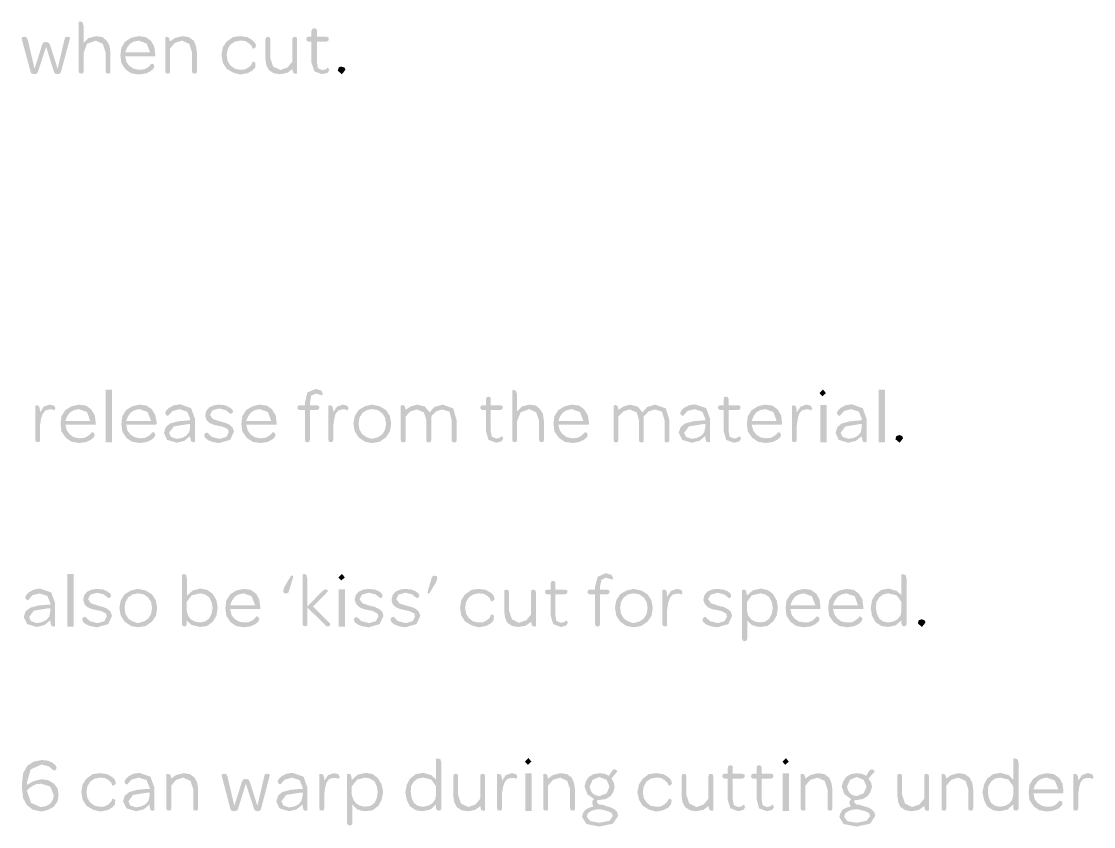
# Model space of a CAD drawing. Header units: millimetres. Extents: x 17 to 627, y 20 to 235.
# Drawn here: x 294.8 to 353.8, y 168.2 to 212.6 of the extents above; entities that cross this region are included whole.
import ezdxf

# ---------------------------------------------------------------- set-up
doc = ezdxf.new("R2010")
doc.units = ezdxf.units.MM
doc.layers.add('H', color=7, linetype='CONTINUOUS', lineweight=5)

msp = doc.modelspace()

# ---------------------------------------------------------------- hatches: boundary and pattern name
at = {"layer": 'H', "linetype": 'CONTINUOUS'}
for points in [[(298.45, 211.667), (298.873, 211.773), (299.226, 211.72), (299.455, 211.526), (299.614, 211.261), (299.667, 210.891), (299.667, 209.832), (299.649, 209.726), (299.544, 209.709), (299.438, 209.726), (299.403, 209.832), (299.403, 210.873), (299.244, 211.349), (298.856, 211.526), (298.379, 211.349), (298.185, 210.838), (298.185, 209.832), (298.168, 209.726), (298.062, 209.709), (297.956, 209.726), (297.921, 209.832), (297.921, 212.566), (298.009, 212.584), (298.133, 212.531), (298.185, 212.319), (298.185, 211.402), (298.45, 211.667), (298.45, 211.667)], [(310.568, 211.473), (310.48, 211.526), (310.462, 211.596), (310.48, 211.702), (310.568, 211.737), (310.744, 211.737), (310.744, 212.072), (310.797, 212.178), (310.885, 212.213), (311.009, 212.178), (311.044, 212.072), (311.044, 211.737), (311.573, 211.737), (311.679, 211.702), (311.697, 211.631), (311.679, 211.526), (311.573, 211.473), (311.044, 211.473), (311.044, 210.326), (311.097, 210.009), (311.326, 209.903), (311.52, 209.938), (311.644, 210.044), (311.732, 209.903), (311.626, 209.744), (311.326, 209.673), (310.903, 209.832), (310.744, 210.308), (310.744, 211.473), (310.568, 211.473)], [(295.451, 209.673), (295.328, 209.709), (295.275, 209.779), (294.763, 211.667), (294.816, 211.72), (294.922, 211.737), (295.028, 211.72), (295.116, 211.561), (295.487, 209.973), (295.91, 211.314), (295.963, 211.42), (296.122, 211.455), (296.245, 211.42), (296.333, 211.314), (296.757, 209.973), (297.127, 211.561), (297.18, 211.72), (297.286, 211.737), (297.392, 211.72), (297.445, 211.667), (296.933, 209.779), (296.88, 209.709), (296.757, 209.673), (296.616, 209.709), (296.563, 209.779), (296.122, 211.19), (295.663, 209.779), (295.61, 209.709), (295.451, 209.673), (295.451, 209.673)], [(300.549, 210.344), (300.708, 210.132), (300.955, 209.973), (301.237, 209.92), (301.502, 209.938), (301.696, 210.026), (301.819, 210.132), (301.925, 210.256), (302.013, 210.238), (302.066, 210.185), (302.084, 210.097), (302.031, 209.973), (301.872, 209.832), (301.607, 209.709), (301.237, 209.656), (300.814, 209.726), (300.496, 209.938), (300.267, 210.291), (300.214, 210.714), (300.267, 211.138), (300.478, 211.473), (300.814, 211.684), (301.219, 211.773), (301.607, 211.72), (301.907, 211.508), (302.084, 211.19), (302.137, 210.767), (302.137, 210.661), (302.031, 210.661), (300.478, 210.661), (300.478, 210.873), (301.854, 210.873), (301.66, 211.367), (301.219, 211.526), (300.955, 211.473), (300.743, 211.349), (300.584, 211.138), (300.478, 210.873), (300.478, 210.661), (300.549, 210.344), (300.549, 210.344)], [(303.213, 211.667), (303.636, 211.773), (303.989, 211.72), (304.253, 211.526), (304.377, 211.243), (304.43, 210.891), (304.43, 209.832), (304.412, 209.726), (304.324, 209.709), (304.2, 209.726), (304.165, 209.832), (304.165, 210.873), (304.006, 211.349), (303.618, 211.526), (303.213, 211.402), (302.948, 211.085), (302.948, 209.832), (302.93, 209.726), (302.842, 209.709), (302.719, 209.726), (302.683, 209.832), (302.683, 211.72), (302.772, 211.737), (302.895, 211.684), (302.948, 211.473), (303.213, 211.667), (303.213, 211.667)], [(306.811, 209.656), (306.423, 209.762), (306.07, 209.973), (305.858, 210.308), (305.788, 210.732), (305.858, 211.155), (306.07, 211.473), (306.423, 211.72), (306.811, 211.773), (307.217, 211.72), (307.481, 211.561), (307.64, 211.402), (307.693, 211.208), (307.605, 211.102), (307.499, 211.085), (307.428, 211.261), (307.269, 211.402), (307.075, 211.508), (306.811, 211.526), (306.529, 211.473), (306.282, 211.314), (306.123, 211.049), (306.07, 210.732), (306.123, 210.397), (306.282, 210.15), (306.529, 209.973), (306.811, 209.92), (307.075, 209.938), (307.269, 210.044), (307.428, 210.185), (307.499, 210.361), (307.605, 210.344), (307.658, 210.291), (307.64, 210.044), (307.481, 209.868), (307.217, 209.726), (306.811, 209.656), (306.811, 209.656)], [(309.404, 209.744), (308.998, 209.673), (308.663, 209.726), (308.398, 209.903), (308.257, 210.167), (308.204, 210.538), (308.204, 211.596), (308.24, 211.702), (308.31, 211.737), (308.451, 211.702), (308.469, 211.596), (308.469, 210.573), (308.628, 210.097), (309.033, 209.903), (309.421, 210.044), (309.686, 210.361), (309.686, 211.596), (309.721, 211.702), (309.792, 211.737), (309.933, 211.702), (309.951, 211.596), (309.951, 209.726), (309.88, 209.691), (309.739, 209.744), (309.686, 209.956), (309.404, 209.744), (309.404, 209.744)], [(312.191, 209.868), (312.244, 210.044), (312.367, 210.097), (312.561, 210.044), (312.614, 209.92), (312.42, 209.673), (312.191, 209.868), (312.191, 209.868)], [(299.403, 189.371), (299.755, 189.371), (299.755, 192.282), (299.403, 192.282), (299.403, 189.371)], [(310.074, 191.153), (309.986, 191.206), (309.968, 191.276), (309.986, 191.382), (310.074, 191.417), (310.392, 191.417), (310.392, 191.594), (310.515, 192.123), (310.974, 192.317), (311.291, 192.229), (311.362, 192.07), (311.344, 191.964), (311.15, 192.017), (310.974, 192.07), (310.727, 191.946), (310.656, 191.576), (310.656, 191.417), (311.044, 191.417), (311.15, 191.382), (311.185, 191.311), (311.15, 191.206), (311.044, 191.153), (310.656, 191.153), (310.656, 189.512), (310.621, 189.406), (310.515, 189.371), (310.409, 189.406), (310.392, 189.512), (310.392, 191.153), (310.074, 191.153)], [(322.333, 191.347), (322.756, 191.453), (323.109, 191.4), (323.338, 191.206), (323.497, 190.941), (323.55, 190.571), (323.55, 189.512), (323.533, 189.406), (323.427, 189.389), (323.321, 189.406), (323.286, 189.512), (323.286, 190.553), (323.127, 191.029), (322.739, 191.206), (322.263, 191.029), (322.068, 190.518), (322.068, 189.512), (322.051, 189.406), (321.945, 189.389), (321.839, 189.406), (321.804, 189.512), (321.804, 192.246), (321.892, 192.264), (322.016, 192.211), (322.068, 191.999), (322.068, 191.082), (322.333, 191.347), (322.333, 191.347)], [(338.896, 191.911), (338.737, 192.088), (338.931, 192.282), (339.09, 192.088), (338.896, 191.911), (338.896, 191.911)], [(342, 189.371), (342.353, 189.371), (342.353, 192.282), (342, 192.282), (342, 189.371)], [(296.316, 191.453), (296.563, 191.4), (296.633, 191.258), (296.58, 191.135), (296.457, 191.188), (296.298, 191.188), (296.086, 191.135), (295.928, 190.941), (295.839, 190.659), (295.787, 190.306), (295.787, 189.512), (295.769, 189.406), (295.681, 189.389), (295.557, 189.406), (295.522, 189.512), (295.522, 191.4), (295.628, 191.417), (295.734, 191.364), (295.787, 191.153), (295.787, 191.029), (295.998, 191.347), (296.316, 191.453), (296.316, 191.453)], [(297.268, 190.024), (297.427, 189.812), (297.656, 189.653), (297.956, 189.6), (298.221, 189.618), (298.397, 189.706), (298.538, 189.812), (298.644, 189.936), (298.715, 189.918), (298.768, 189.865), (298.803, 189.777), (298.75, 189.653), (298.591, 189.512), (298.327, 189.389), (297.956, 189.336), (297.533, 189.406), (297.215, 189.618), (296.968, 189.971), (296.915, 190.394), (296.968, 190.818), (297.18, 191.153), (297.533, 191.364), (297.921, 191.453), (298.327, 191.4), (298.609, 191.188), (298.803, 190.87), (298.856, 190.447), (298.856, 190.341), (298.75, 190.341), (297.18, 190.341), (297.18, 190.553), (298.556, 190.553), (298.379, 191.047), (297.921, 191.206), (297.656, 191.153), (297.445, 191.029), (297.286, 190.818), (297.18, 190.553), (297.18, 190.341), (297.268, 190.024), (297.268, 190.024)], [(300.602, 190.024), (300.761, 189.812), (301.008, 189.653), (301.29, 189.6), (301.554, 189.618), (301.748, 189.706), (301.872, 189.812), (301.978, 189.936), (302.066, 189.918), (302.119, 189.865), (302.137, 189.777), (302.084, 189.653), (301.925, 189.512), (301.66, 189.389), (301.29, 189.336), (300.867, 189.406), (300.549, 189.618), (300.32, 189.971), (300.267, 190.394), (300.32, 190.818), (300.531, 191.153), (300.867, 191.364), (301.272, 191.453), (301.66, 191.4), (301.96, 191.188), (302.137, 190.87), (302.225, 190.447), (302.189, 190.341), (302.084, 190.341), (300.531, 190.341), (300.531, 190.553), (301.907, 190.553), (301.713, 191.047), (301.272, 191.206), (301.008, 191.153), (300.796, 191.029), (300.637, 190.818), (300.531, 190.553), (300.531, 190.341), (300.602, 190.024), (300.602, 190.024)], [(304.059, 190.676), (303.9, 191.064), (303.477, 191.206), (303.089, 191.1), (302.842, 190.835), (302.772, 190.853), (302.719, 190.906), (302.683, 190.994), (302.736, 191.117), (302.895, 191.276), (303.16, 191.417), (303.512, 191.47), (304.112, 191.258), (304.324, 190.676), (304.324, 189.406), (304.253, 189.371), (304.112, 189.424), (304.059, 189.636), (304.059, 189.724), (303.742, 189.459), (303.618, 189.618), (303.848, 189.742), (304.006, 189.936), (304.059, 190.2), (304.059, 190.377), (303.936, 190.377), (303.16, 190.253), (302.895, 189.9), (303.001, 189.671), (303.318, 189.565), (303.618, 189.618), (303.742, 189.459), (303.318, 189.353), (302.789, 189.512), (302.613, 189.9), (302.719, 190.218), (302.948, 190.412), (303.407, 190.535), (304.006, 190.588), (304.059, 190.588), (304.059, 190.676)], [(305.647, 189.336), (305.312, 189.389), (305.047, 189.495), (304.888, 189.618), (304.835, 189.759), (304.853, 189.83), (304.906, 189.883), (304.994, 189.918), (305.259, 189.671), (305.682, 189.565), (306.052, 189.671), (306.176, 189.918), (306.158, 190.077), (306.052, 190.147), (305.858, 190.235), (305.594, 190.288), (305.364, 190.341), (305.118, 190.447), (304.959, 190.606), (304.888, 190.835), (304.941, 191.1), (305.1, 191.294), (305.364, 191.417), (305.647, 191.453), (305.999, 191.417), (306.211, 191.311), (306.37, 191.206), (306.423, 191.082), (306.388, 190.994), (306.282, 190.941), (306.017, 191.153), (305.647, 191.241), (305.276, 191.135), (305.153, 190.888), (305.312, 190.659), (305.735, 190.518), (305.964, 190.465), (306.211, 190.359), (306.388, 190.2), (306.476, 189.971), (306.264, 189.512), (305.647, 189.336), (305.647, 189.336)], [(307.234, 190.024), (307.393, 189.812), (307.622, 189.653), (307.922, 189.6), (308.187, 189.618), (308.363, 189.706), (308.504, 189.812), (308.61, 189.936), (308.681, 189.918), (308.733, 189.865), (308.769, 189.777), (308.716, 189.653), (308.557, 189.512), (308.293, 189.389), (307.922, 189.336), (307.499, 189.406), (307.181, 189.618), (306.934, 189.971), (306.881, 190.394), (306.934, 190.818), (307.146, 191.153), (307.499, 191.364), (307.887, 191.453), (308.293, 191.4), (308.575, 191.188), (308.769, 190.87), (308.822, 190.447), (308.822, 190.341), (308.716, 190.341), (307.146, 190.341), (307.146, 190.553), (308.522, 190.553), (308.345, 191.047), (307.887, 191.206), (307.622, 191.153), (307.411, 191.029), (307.252, 190.818), (307.146, 190.553), (307.146, 190.341), (307.234, 190.024), (307.234, 190.024)], [(312.473, 191.453), (312.702, 191.4), (312.79, 191.258), (312.738, 191.135), (312.596, 191.188), (312.438, 191.188), (312.226, 191.135), (312.067, 190.941), (311.997, 190.659), (311.944, 190.306), (311.944, 189.512), (311.908, 189.406), (311.838, 189.389), (311.697, 189.406), (311.679, 189.512), (311.679, 191.4), (311.785, 191.417), (311.891, 191.364), (311.944, 191.153), (311.944, 191.029), (312.155, 191.347), (312.473, 191.453), (312.473, 191.453)], [(314.078, 189.336), (313.69, 189.406), (313.337, 189.653), (313.126, 189.988), (313.055, 190.412), (313.126, 190.818), (313.337, 191.153), (313.69, 191.364), (313.796, 191.153), (313.549, 190.994), (313.39, 190.729), (313.337, 190.412), (313.39, 190.077), (313.549, 189.812), (313.796, 189.653), (314.078, 189.565), (314.396, 189.653), (314.643, 189.812), (314.801, 190.077), (314.854, 190.394), (314.801, 190.729), (314.643, 190.976), (314.396, 191.153), (314.078, 191.206), (313.796, 191.153), (313.69, 191.364), (314.078, 191.453), (314.501, 191.364), (314.854, 191.153), (315.066, 190.818), (315.136, 190.394), (315.066, 189.971), (314.854, 189.653), (314.501, 189.406), (314.078, 189.336), (314.078, 189.336)], [(316.195, 191.347), (316.565, 191.453), (316.988, 191.347), (317.253, 191.029), (317.518, 191.329), (317.976, 191.453), (318.558, 191.241), (318.735, 190.606), (318.735, 189.495), (318.717, 189.389), (318.611, 189.371), (318.505, 189.389), (318.47, 189.495), (318.47, 190.588), (318.347, 191.064), (317.941, 191.188), (317.606, 191.082), (317.341, 190.8), (317.341, 189.495), (317.306, 189.389), (317.235, 189.371), (317.094, 189.389), (317.077, 189.495), (317.077, 190.588), (316.936, 191.029), (316.548, 191.188), (316.195, 191.082), (315.93, 190.8), (315.93, 189.495), (315.913, 189.389), (315.824, 189.371), (315.701, 189.389), (315.666, 189.495), (315.666, 191.4), (315.771, 191.435), (315.877, 191.382), (315.93, 191.17), (316.195, 191.347), (316.195, 191.347)], [(320.146, 191.153), (320.075, 191.206), (320.04, 191.276), (320.075, 191.382), (320.146, 191.417), (320.358, 191.417), (320.358, 191.752), (320.393, 191.858), (320.463, 191.893), (320.604, 191.858), (320.622, 191.752), (320.622, 191.417), (321.151, 191.417), (321.257, 191.382), (321.292, 191.311), (321.257, 191.206), (321.151, 191.153), (320.622, 191.153), (320.622, 190.006), (320.675, 189.689), (320.922, 189.583), (321.098, 189.618), (321.239, 189.724), (321.31, 189.583), (321.204, 189.424), (320.922, 189.353), (320.499, 189.512), (320.358, 189.988), (320.358, 191.153), (320.146, 191.153)], [(324.432, 190.024), (324.591, 189.812), (324.82, 189.653), (325.12, 189.6), (325.385, 189.618), (325.561, 189.706), (325.702, 189.812), (325.808, 189.936), (325.878, 189.918), (325.931, 189.865), (325.967, 189.777), (325.914, 189.653), (325.755, 189.512), (325.49, 189.389), (325.12, 189.336), (324.697, 189.406), (324.379, 189.618), (324.132, 189.971), (324.079, 190.394), (324.132, 190.818), (324.344, 191.153), (324.697, 191.364), (325.085, 191.453), (325.49, 191.4), (325.773, 191.188), (325.967, 190.87), (326.037, 190.447), (326.02, 190.341), (325.914, 190.341), (324.344, 190.341), (324.344, 190.553), (325.72, 190.553), (325.543, 191.047), (325.085, 191.206), (324.82, 191.153), (324.608, 191.029), (324.45, 190.818), (324.344, 190.553), (324.344, 190.341), (324.432, 190.024), (324.432, 190.024)], [(327.925, 191.347), (328.295, 191.453), (328.718, 191.347), (328.983, 191.029), (329.248, 191.329), (329.688, 191.453), (330.271, 191.241), (330.465, 190.606), (330.465, 189.495), (330.429, 189.389), (330.323, 189.371), (330.218, 189.389), (330.2, 189.495), (330.2, 190.588), (330.059, 191.064), (329.671, 191.188), (329.318, 191.082), (329.053, 190.8), (329.053, 189.495), (329.036, 189.389), (328.948, 189.371), (328.824, 189.389), (328.789, 189.495), (328.789, 190.588), (328.665, 191.029), (328.26, 191.188), (327.925, 191.082), (327.66, 190.8), (327.66, 189.495), (327.625, 189.389), (327.554, 189.371), (327.413, 189.389), (327.395, 189.495), (327.395, 191.4), (327.501, 191.435), (327.607, 191.382), (327.66, 191.17), (327.925, 191.347), (327.925, 191.347)], [(332.44, 190.676), (332.281, 191.064), (331.858, 191.206), (331.452, 191.1), (331.223, 190.835), (331.135, 190.853), (331.082, 190.906), (331.064, 190.994), (331.117, 191.117), (331.276, 191.276), (331.541, 191.417), (331.876, 191.47), (332.493, 191.258), (332.705, 190.676), (332.705, 189.406), (332.617, 189.371), (332.493, 189.424), (332.44, 189.636), (332.44, 189.724), (332.123, 189.459), (331.982, 189.618), (332.228, 189.742), (332.387, 189.936), (332.44, 190.2), (332.44, 190.377), (332.299, 190.377), (331.541, 190.253), (331.276, 189.9), (331.382, 189.671), (331.699, 189.565), (331.982, 189.618), (332.123, 189.459), (331.699, 189.353), (331.17, 189.512), (330.976, 189.9), (331.082, 190.218), (331.329, 190.412), (331.77, 190.535), (332.387, 190.588), (332.44, 190.588), (332.44, 190.676)], [(333.252, 191.153), (333.163, 191.206), (333.146, 191.276), (333.163, 191.382), (333.252, 191.417), (333.463, 191.417), (333.463, 191.752), (333.481, 191.858), (333.569, 191.893), (333.693, 191.858), (333.728, 191.752), (333.728, 191.417), (334.257, 191.417), (334.363, 191.382), (334.38, 191.311), (334.363, 191.206), (334.257, 191.153), (333.728, 191.153), (333.728, 190.006), (333.781, 189.689), (334.01, 189.583), (334.204, 189.618), (334.328, 189.724), (334.416, 189.583), (334.31, 189.424), (334.01, 189.353), (333.587, 189.512), (333.463, 189.988), (333.463, 191.153), (333.252, 191.153)], [(335.086, 190.024), (335.245, 189.812), (335.474, 189.653), (335.774, 189.6), (336.038, 189.618), (336.215, 189.706), (336.356, 189.812), (336.462, 189.936), (336.532, 189.918), (336.585, 189.865), (336.621, 189.777), (336.568, 189.653), (336.409, 189.512), (336.144, 189.389), (335.774, 189.336), (335.351, 189.406), (335.033, 189.618), (334.786, 189.971), (334.733, 190.394), (334.786, 190.818), (334.998, 191.153), (335.351, 191.364), (335.739, 191.453), (336.144, 191.4), (336.427, 191.188), (336.621, 190.87), (336.673, 190.447), (336.673, 190.341), (336.568, 190.341), (334.998, 190.341), (334.998, 190.553), (336.374, 190.553), (336.197, 191.047), (335.739, 191.206), (335.474, 191.153), (335.262, 191.029), (335.104, 190.818), (334.998, 190.553), (334.998, 190.341), (335.086, 190.024), (335.086, 190.024)], [(338.014, 191.453), (338.243, 191.4), (338.332, 191.258), (338.279, 191.135), (338.138, 191.188), (337.979, 191.188), (337.767, 191.135), (337.608, 190.941), (337.538, 190.659), (337.485, 190.306), (337.485, 189.512), (337.45, 189.406), (337.379, 189.389), (337.238, 189.406), (337.22, 189.512), (337.22, 191.4), (337.326, 191.417), (337.432, 191.364), (337.485, 191.153), (337.485, 191.029), (337.697, 191.347), (338.014, 191.453), (338.014, 191.453)], [(338.773, 189.371), (339.125, 189.371), (339.125, 191.435), (338.773, 191.435), (338.773, 189.371)], [(341.066, 190.676), (340.907, 191.064), (340.483, 191.206), (340.095, 191.1), (339.848, 190.835), (339.778, 190.853), (339.725, 190.906), (339.69, 190.994), (339.743, 191.117), (339.901, 191.276), (340.166, 191.417), (340.519, 191.47), (341.118, 191.258), (341.33, 190.676), (341.33, 189.406), (341.26, 189.371), (341.118, 189.424), (341.066, 189.636), (341.066, 189.724), (340.748, 189.459), (340.625, 189.618), (340.854, 189.742), (341.013, 189.936), (341.066, 190.2), (341.066, 190.377), (340.942, 190.377), (340.166, 190.253), (339.901, 189.9), (340.007, 189.671), (340.325, 189.565), (340.625, 189.618), (340.748, 189.459), (340.325, 189.353), (339.796, 189.512), (339.619, 189.9), (339.725, 190.218), (339.954, 190.412), (340.413, 190.535), (341.013, 190.588), (341.066, 190.588), (341.066, 190.676)], [(342.918, 189.548), (342.971, 189.724), (343.129, 189.777), (343.288, 189.724), (343.341, 189.6), (343.147, 189.353), (342.918, 189.548), (342.918, 189.548)], [(297.286, 179.211), (297.639, 179.211), (297.639, 182.122), (297.286, 182.122), (297.286, 179.211)], [(303.865, 179.352), (303.83, 179.246), (303.759, 179.229), (303.653, 179.246), (303.601, 179.352), (303.601, 182.086), (303.706, 182.104), (303.83, 182.086), (303.883, 181.839), (303.883, 180.922), (304.2, 181.204), (304.624, 181.31), (304.994, 181.24), (305.294, 181.028), (305.506, 180.675), (305.576, 180.252), (305.506, 179.811), (305.312, 179.493), (304.994, 179.246), (304.606, 179.193), (304.606, 179.44), (304.888, 179.493), (305.1, 179.652), (305.241, 179.917), (305.294, 180.252), (305.241, 180.569), (305.1, 180.834), (304.871, 180.993), (304.606, 181.046), (304.147, 180.94), (303.865, 180.569), (303.865, 180.093), (303.936, 179.828), (304.094, 179.617), (304.306, 179.493), (304.606, 179.44), (304.606, 179.193), (304.147, 179.299), (303.865, 179.546), (303.865, 179.352)], [(309.21, 181.063), (309.192, 181.204), (309.21, 181.275), (309.263, 181.416), (309.615, 182.016), (309.721, 182.016), (309.739, 181.945), (309.51, 181.204), (309.457, 181.063), (309.351, 181.046), (309.21, 181.063), (309.21, 181.063)], [(310.515, 179.335), (310.497, 179.264), (310.409, 179.229), (310.286, 179.264), (310.25, 179.335), (310.25, 182.086), (310.356, 182.122), (310.462, 182.069), (310.515, 181.857), (310.515, 180.322), (311.344, 181.169), (311.45, 181.24), (311.52, 181.275), (311.609, 181.24), (311.662, 181.169), (310.833, 180.322), (311.785, 179.37), (311.767, 179.282), (311.714, 179.229), (311.573, 179.229), (311.468, 179.335), (310.515, 180.269), (310.515, 179.335)], [(312.385, 181.751), (312.226, 181.928), (312.42, 182.122), (312.579, 181.928), (312.385, 181.751), (312.385, 181.751)], [(317.2, 181.028), (317.13, 181.081), (317.359, 181.875), (317.412, 181.98), (317.518, 182.033), (317.659, 181.98), (317.676, 181.875), (317.606, 181.663), (317.253, 181.063), (317.2, 181.028), (317.2, 181.028)], [(326.055, 180.993), (325.984, 181.046), (325.949, 181.116), (325.984, 181.222), (326.055, 181.257), (326.372, 181.257), (326.372, 181.434), (326.513, 181.963), (326.954, 182.157), (327.272, 182.069), (327.36, 181.91), (327.325, 181.804), (327.148, 181.857), (326.954, 181.91), (326.725, 181.786), (326.637, 181.416), (326.637, 181.257), (327.043, 181.257), (327.148, 181.222), (327.166, 181.151), (327.148, 181.046), (327.043, 180.993), (326.637, 180.993), (326.637, 179.352), (326.619, 179.246), (326.513, 179.211), (326.408, 179.246), (326.372, 179.352), (326.372, 180.993), (326.055, 180.993)], [(343.253, 182.086), (343.359, 182.104), (343.482, 182.051), (343.535, 181.839), (343.535, 179.352), (343.482, 179.246), (343.412, 179.229), (343.306, 179.246), (343.253, 179.352), (343.253, 179.564), (343.041, 179.617), (343.2, 179.828), (343.253, 180.093), (343.253, 180.569), (342.988, 180.94), (342.53, 181.046), (342.247, 180.993), (342.036, 180.834), (341.877, 180.569), (341.842, 180.252), (341.895, 179.917), (342.036, 179.652), (342.247, 179.493), (342.53, 179.44), (342.794, 179.493), (343.041, 179.617), (343.253, 179.564), (342.935, 179.282), (342.512, 179.193), (342.142, 179.246), (341.824, 179.458), (341.63, 179.811), (341.559, 180.234), (341.63, 180.675), (341.824, 180.993), (342.142, 181.24), (342.53, 181.31), (342.988, 181.187), (343.253, 180.94), (343.253, 182.086)], [(323.709, 180.993), (323.638, 181.046), (323.603, 181.116), (323.638, 181.222), (323.709, 181.257), (323.921, 181.257), (323.921, 181.592), (323.956, 181.698), (324.026, 181.733), (324.168, 181.698), (324.185, 181.592), (324.185, 181.257), (324.714, 181.257), (324.82, 181.222), (324.855, 181.151), (324.82, 181.046), (324.714, 180.993), (324.185, 180.993), (324.185, 179.846), (324.238, 179.529), (324.485, 179.423), (324.661, 179.458), (324.803, 179.564), (324.873, 179.423), (324.767, 179.264), (324.485, 179.193), (324.062, 179.352), (323.921, 179.828), (323.921, 180.993), (323.709, 180.993)], [(296.351, 180.516), (296.192, 180.904), (295.769, 181.046), (295.363, 180.94), (295.134, 180.675), (295.046, 180.693), (294.993, 180.746), (294.975, 180.834), (295.028, 180.957), (295.187, 181.116), (295.451, 181.257), (295.787, 181.31), (296.404, 181.098), (296.616, 180.516), (296.616, 179.246), (296.527, 179.211), (296.404, 179.264), (296.351, 179.476), (296.351, 179.564), (296.033, 179.299), (295.892, 179.458), (296.139, 179.582), (296.298, 179.776), (296.351, 180.04), (296.351, 180.217), (296.21, 180.217), (295.451, 180.093), (295.187, 179.74), (295.293, 179.511), (295.61, 179.405), (295.892, 179.458), (296.033, 179.299), (295.61, 179.193), (295.081, 179.352), (294.887, 179.74), (294.993, 180.058), (295.24, 180.252), (295.681, 180.375), (296.298, 180.428), (296.351, 180.428), (296.351, 180.516)], [(298.926, 179.176), (298.591, 179.229), (298.327, 179.335), (298.168, 179.458), (298.115, 179.599), (298.133, 179.67), (298.185, 179.723), (298.274, 179.758), (298.538, 179.511), (298.962, 179.405), (299.332, 179.511), (299.455, 179.758), (299.438, 179.917), (299.332, 179.987), (299.138, 180.075), (298.873, 180.128), (298.644, 180.181), (298.397, 180.287), (298.238, 180.446), (298.168, 180.675), (298.221, 180.94), (298.379, 181.134), (298.644, 181.257), (298.926, 181.293), (299.279, 181.257), (299.491, 181.151), (299.649, 181.046), (299.702, 180.922), (299.667, 180.834), (299.561, 180.781), (299.297, 180.993), (298.926, 181.081), (298.556, 180.975), (298.432, 180.728), (298.591, 180.499), (299.014, 180.358), (299.244, 180.305), (299.491, 180.199), (299.667, 180.04), (299.755, 179.811), (299.544, 179.352), (298.926, 179.176), (298.926, 179.176)], [(301.184, 179.176), (300.796, 179.246), (300.443, 179.493), (300.232, 179.828), (300.161, 180.252), (300.232, 180.658), (300.443, 180.993), (300.796, 181.204), (300.902, 180.993), (300.655, 180.834), (300.496, 180.569), (300.443, 180.252), (300.496, 179.917), (300.655, 179.652), (300.902, 179.493), (301.184, 179.405), (301.502, 179.493), (301.748, 179.652), (301.907, 179.917), (301.96, 180.234), (301.907, 180.569), (301.748, 180.816), (301.502, 180.993), (301.184, 181.046), (300.902, 180.993), (300.796, 181.204), (301.184, 181.293), (301.607, 181.204), (301.96, 180.993), (302.172, 180.658), (302.242, 180.234), (302.172, 179.811), (301.96, 179.493), (301.607, 179.246), (301.184, 179.176), (301.184, 179.176)], [(306.335, 179.864), (306.493, 179.652), (306.74, 179.493), (307.023, 179.44), (307.287, 179.458), (307.481, 179.546), (307.605, 179.652), (307.71, 179.776), (307.799, 179.758), (307.852, 179.705), (307.869, 179.617), (307.816, 179.493), (307.658, 179.352), (307.393, 179.229), (307.023, 179.176), (306.599, 179.246), (306.282, 179.458), (306.052, 179.811), (305.999, 180.234), (306.052, 180.658), (306.264, 180.993), (306.599, 181.204), (307.005, 181.293), (307.393, 181.24), (307.693, 181.028), (307.869, 180.71), (307.922, 180.287), (307.922, 180.181), (307.816, 180.181), (306.264, 180.181), (306.264, 180.393), (307.64, 180.393), (307.446, 180.887), (307.005, 181.046), (306.74, 180.993), (306.529, 180.869), (306.37, 180.658), (306.264, 180.393), (306.264, 180.181), (306.335, 179.864), (306.335, 179.864)], [(312.244, 179.211), (312.596, 179.211), (312.596, 181.275), (312.244, 181.275), (312.244, 179.211)], [(313.902, 179.176), (313.549, 179.229), (313.284, 179.335), (313.126, 179.458), (313.073, 179.599), (313.108, 179.67), (313.161, 179.723), (313.231, 179.758), (313.496, 179.511), (313.919, 179.405), (314.29, 179.511), (314.431, 179.758), (314.396, 179.917), (314.29, 179.987), (314.113, 180.075), (313.849, 180.128), (313.602, 180.181), (313.373, 180.287), (313.214, 180.446), (313.126, 180.675), (313.178, 180.94), (313.337, 181.134), (313.602, 181.257), (313.902, 181.293), (314.237, 181.257), (314.484, 181.151), (314.607, 181.046), (314.66, 180.922), (314.643, 180.834), (314.537, 180.781), (314.272, 180.993), (313.902, 181.081), (313.531, 180.975), (313.39, 180.728), (313.549, 180.499), (313.972, 180.358), (314.219, 180.305), (314.448, 180.199), (314.643, 180.04), (314.713, 179.811), (314.501, 179.352), (313.902, 179.176), (313.902, 179.176)], [(315.913, 179.176), (315.577, 179.229), (315.313, 179.335), (315.154, 179.458), (315.101, 179.599), (315.119, 179.67), (315.172, 179.723), (315.26, 179.758), (315.524, 179.511), (315.948, 179.405), (316.318, 179.511), (316.442, 179.758), (316.424, 179.917), (316.318, 179.987), (316.124, 180.075), (315.86, 180.128), (315.63, 180.181), (315.383, 180.287), (315.225, 180.446), (315.154, 180.675), (315.207, 180.94), (315.366, 181.134), (315.63, 181.257), (315.913, 181.293), (316.265, 181.257), (316.495, 181.151), (316.636, 181.046), (316.689, 180.922), (316.653, 180.834), (316.548, 180.781), (316.283, 180.993), (315.913, 181.081), (315.542, 180.975), (315.419, 180.728), (315.577, 180.499), (316.001, 180.358), (316.23, 180.305), (316.477, 180.199), (316.653, 180.04), (316.742, 179.811), (316.53, 179.352), (315.913, 179.176), (315.913, 179.176)], [(319.952, 179.176), (319.564, 179.282), (319.211, 179.493), (318.999, 179.828), (318.929, 180.252), (318.999, 180.675), (319.211, 180.993), (319.564, 181.24), (319.952, 181.293), (320.358, 181.24), (320.622, 181.081), (320.781, 180.922), (320.834, 180.728), (320.746, 180.622), (320.64, 180.605), (320.569, 180.781), (320.41, 180.922), (320.216, 181.028), (319.952, 181.046), (319.67, 180.993), (319.423, 180.834), (319.264, 180.569), (319.211, 180.252), (319.264, 179.917), (319.423, 179.67), (319.67, 179.493), (319.952, 179.44), (320.216, 179.458), (320.41, 179.564), (320.569, 179.705), (320.64, 179.881), (320.746, 179.864), (320.798, 179.811), (320.781, 179.564), (320.622, 179.388), (320.358, 179.246), (319.952, 179.176), (319.952, 179.176)], [(322.545, 179.264), (322.157, 179.193), (321.804, 179.246), (321.539, 179.423), (321.416, 179.687), (321.363, 180.058), (321.363, 181.116), (321.381, 181.222), (321.469, 181.257), (321.592, 181.222), (321.628, 181.116), (321.628, 180.093), (321.786, 179.617), (322.174, 179.423), (322.58, 179.564), (322.845, 179.881), (322.845, 181.116), (322.862, 181.222), (322.95, 181.257), (323.074, 181.222), (323.109, 181.116), (323.109, 179.246), (323.021, 179.211), (322.898, 179.264), (322.845, 179.476), (322.545, 179.264), (322.545, 179.264)], [(328.489, 179.176), (328.101, 179.246), (327.748, 179.493), (327.537, 179.828), (327.466, 180.252), (327.537, 180.658), (327.748, 180.993), (328.101, 181.204), (328.207, 180.993), (327.96, 180.834), (327.801, 180.569), (327.748, 180.252), (327.801, 179.917), (327.96, 179.652), (328.207, 179.493), (328.489, 179.405), (328.807, 179.493), (329.053, 179.652), (329.212, 179.917), (329.265, 180.234), (329.212, 180.569), (329.053, 180.816), (328.807, 180.993), (328.489, 181.046), (328.207, 180.993), (328.101, 181.204), (328.489, 181.293), (328.912, 181.204), (329.265, 180.993), (329.477, 180.658), (329.547, 180.234), (329.477, 179.811), (329.265, 179.493), (328.912, 179.246), (328.489, 179.176), (328.489, 179.176)], [(330.87, 181.293), (331.117, 181.24), (331.188, 181.098), (331.135, 180.975), (331.011, 181.028), (330.853, 181.028), (330.641, 180.975), (330.482, 180.781), (330.394, 180.499), (330.341, 180.146), (330.341, 179.352), (330.323, 179.246), (330.235, 179.229), (330.112, 179.246), (330.077, 179.352), (330.077, 181.24), (330.182, 181.257), (330.288, 181.204), (330.341, 180.993), (330.341, 180.869), (330.553, 181.187), (330.87, 181.293), (330.87, 181.293)], [(333.11, 179.176), (332.758, 179.229), (332.493, 179.335), (332.334, 179.458), (332.281, 179.599), (332.317, 179.67), (332.37, 179.723), (332.44, 179.758), (332.705, 179.511), (333.128, 179.405), (333.498, 179.511), (333.64, 179.758), (333.604, 179.917), (333.498, 179.987), (333.322, 180.075), (333.058, 180.128), (332.811, 180.181), (332.581, 180.287), (332.423, 180.446), (332.334, 180.675), (332.387, 180.94), (332.546, 181.134), (332.811, 181.257), (333.11, 181.293), (333.446, 181.257), (333.693, 181.151), (333.816, 181.046), (333.869, 180.922), (333.851, 180.834), (333.745, 180.781), (333.481, 180.993), (333.11, 181.081), (332.74, 180.975), (332.599, 180.728), (332.758, 180.499), (333.181, 180.358), (333.428, 180.305), (333.657, 180.199), (333.851, 180.04), (333.922, 179.811), (333.71, 179.352), (333.11, 179.176), (333.11, 179.176)], [(334.751, 178.541), (334.698, 178.435), (334.627, 178.4), (334.522, 178.435), (334.469, 178.541), (334.469, 181.24), (334.574, 181.257), (334.68, 181.204), (334.733, 180.993), (334.733, 180.922), (335.051, 181.204), (335.492, 181.31), (335.862, 181.24), (336.162, 181.028), (336.374, 180.675), (336.444, 180.252), (336.374, 179.811), (336.18, 179.493), (335.862, 179.246), (335.474, 179.193), (335.227, 179.229), (335.015, 179.299), (334.857, 179.44), (334.963, 179.617), (335.174, 179.493), (335.474, 179.44), (335.756, 179.493), (335.968, 179.652), (336.109, 179.917), (336.162, 180.252), (336.109, 180.569), (335.968, 180.834), (335.739, 180.993), (335.474, 181.046), (335.015, 180.94), (334.733, 180.569), (334.733, 180.093), (334.804, 179.828), (334.963, 179.617), (334.857, 179.44), (334.751, 179.564), (334.751, 178.541)], [(337.203, 179.864), (337.361, 179.652), (337.608, 179.493), (337.891, 179.44), (338.155, 179.458), (338.349, 179.546), (338.473, 179.652), (338.578, 179.776), (338.667, 179.758), (338.72, 179.705), (338.737, 179.617), (338.684, 179.493), (338.526, 179.352), (338.261, 179.229), (337.891, 179.176), (337.467, 179.246), (337.15, 179.458), (336.92, 179.811), (336.868, 180.234), (336.92, 180.658), (337.132, 180.993), (337.467, 181.204), (337.873, 181.293), (338.261, 181.24), (338.561, 181.028), (338.737, 180.71), (338.79, 180.287), (338.79, 180.181), (338.684, 180.181), (337.132, 180.181), (337.132, 180.393), (338.508, 180.393), (338.314, 180.887), (337.873, 181.046), (337.608, 180.993), (337.397, 180.869), (337.238, 180.658), (337.132, 180.393), (337.132, 180.181), (337.203, 179.864), (337.203, 179.864)], [(339.566, 179.864), (339.725, 179.652), (339.954, 179.493), (340.254, 179.44), (340.519, 179.458), (340.695, 179.546), (340.836, 179.652), (340.942, 179.776), (341.013, 179.758), (341.066, 179.705), (341.101, 179.617), (341.048, 179.493), (340.889, 179.352), (340.625, 179.229), (340.254, 179.176), (339.831, 179.246), (339.513, 179.458), (339.266, 179.811), (339.213, 180.234), (339.266, 180.658), (339.478, 180.993), (339.831, 181.204), (340.219, 181.293), (340.625, 181.24), (340.907, 181.028), (341.101, 180.71), (341.154, 180.287), (341.154, 180.181), (341.048, 180.181), (339.478, 180.181), (339.478, 180.393), (340.854, 180.393), (340.678, 180.887), (340.219, 181.046), (339.954, 180.993), (339.743, 180.869), (339.584, 180.658), (339.478, 180.393), (339.478, 180.181), (339.566, 179.864), (339.566, 179.864)], [(344.152, 179.388), (344.205, 179.564), (344.364, 179.617), (344.523, 179.564), (344.576, 179.44), (344.382, 179.193), (344.152, 179.388), (344.152, 179.388)], [(317.606, 171.926), (317.712, 171.944), (317.853, 171.891), (317.906, 171.679), (317.906, 169.192), (317.853, 169.086), (317.765, 169.069), (317.659, 169.086), (317.606, 169.192), (317.606, 169.404), (317.394, 169.457), (317.553, 169.668), (317.606, 169.933), (317.606, 170.409), (317.341, 170.78), (316.9, 170.886), (316.6, 170.833), (316.389, 170.674), (316.23, 170.409), (316.212, 170.092), (316.265, 169.757), (316.389, 169.492), (316.6, 169.333), (316.9, 169.28), (317.165, 169.333), (317.394, 169.457), (317.606, 169.404), (317.288, 169.122), (316.865, 169.033), (316.495, 169.086), (316.177, 169.298), (316.001, 169.651), (315.913, 170.074), (316.001, 170.515), (316.177, 170.833), (316.495, 171.08), (316.9, 171.15), (317.341, 171.027), (317.606, 170.78), (317.606, 171.926)], [(322.668, 171.591), (322.509, 171.768), (322.703, 171.962), (322.862, 171.768), (322.668, 171.591), (322.668, 171.591)], [(336.85, 171.591), (336.691, 171.768), (336.885, 171.962), (337.044, 171.768), (336.85, 171.591), (336.85, 171.591)], [(349.409, 171.926), (349.515, 171.944), (349.656, 171.891), (349.709, 171.679), (349.709, 169.192), (349.656, 169.086), (349.568, 169.069), (349.462, 169.086), (349.409, 169.192), (349.409, 169.404), (349.197, 169.457), (349.356, 169.668), (349.409, 169.933), (349.409, 170.409), (349.144, 170.78), (348.703, 170.886), (348.403, 170.833), (348.192, 170.674), (348.033, 170.409), (348.015, 170.092), (348.068, 169.757), (348.192, 169.492), (348.403, 169.333), (348.703, 169.28), (348.968, 169.333), (349.197, 169.457), (349.409, 169.404), (349.091, 169.122), (348.668, 169.033), (348.298, 169.086), (347.98, 169.298), (347.804, 169.651), (347.715, 170.074), (347.804, 170.515), (347.98, 170.833), (348.298, 171.08), (348.703, 171.15), (349.144, 171.027), (349.409, 170.78), (349.409, 171.926)], [(295.434, 170.692), (295.875, 170.797), (296.245, 170.744), (296.563, 170.55), (296.757, 170.286), (296.81, 169.951), (296.757, 169.58), (296.545, 169.28), (296.228, 169.104), (295.857, 169.016), (295.381, 169.122), (295.063, 169.369), (294.852, 169.757), (294.799, 170.268), (294.799, 170.586), (294.852, 171.115), (295.081, 171.538), (295.434, 171.768), (295.875, 171.856), (296.228, 171.82), (296.492, 171.697), (296.651, 171.556), (296.704, 171.432), (296.668, 171.344), (296.616, 171.291), (296.545, 171.274), (296.28, 171.503), (295.875, 171.609), (295.275, 171.344), (295.063, 170.603), (295.063, 170.48), (295.222, 170.321), (295.063, 170.162), (295.293, 169.492), (295.822, 169.263), (296.122, 169.316), (296.333, 169.439), (296.492, 169.651), (296.545, 169.915), (296.351, 170.392), (295.857, 170.55), (295.61, 170.533), (295.398, 170.445), (295.222, 170.321), (295.063, 170.48), (295.434, 170.692), (295.434, 170.692)], [(327.272, 171.203), (327.343, 171.309), (327.448, 171.344), (327.537, 171.309), (327.607, 171.238), (327.272, 170.833), (327.395, 170.621), (327.448, 170.392), (327.378, 170.092), (327.219, 169.863), (326.954, 169.704), (326.602, 169.651), (326.496, 169.651), (326.478, 169.563), (326.496, 169.492), (326.602, 169.404), (326.796, 169.386), (327.025, 169.298), (327.237, 169.245), (327.431, 169.139), (327.589, 168.981), (327.642, 168.769), (327.343, 168.346), (326.602, 168.187), (325.896, 168.328), (325.649, 168.716), (325.702, 168.928), (325.843, 169.122), (326.055, 169.228), (326.284, 169.298), (326.372, 169.122), (326.125, 169.033), (325.967, 168.91), (325.914, 168.716), (326.108, 168.487), (326.602, 168.398), (327.166, 168.504), (327.343, 168.769), (327.29, 168.928), (327.131, 169.016), (326.902, 169.086), (326.655, 169.139), (326.372, 169.122), (326.284, 169.298), (326.231, 169.386), (326.214, 169.51), (326.231, 169.616), (326.319, 169.704), (325.949, 169.968), (325.79, 170.392), (325.861, 170.674), (326.02, 170.921), (326.284, 171.08), (326.602, 171.133), (326.602, 170.921), (326.231, 170.762), (326.073, 170.392), (326.125, 170.18), (326.231, 170.021), (326.39, 169.915), (326.602, 169.863), (327.007, 170.021), (327.166, 170.392), (327.007, 170.762), (326.602, 170.921), (326.602, 171.133), (326.902, 171.097), (327.131, 170.991), (327.272, 171.203)], [(333.481, 170.833), (333.41, 170.886), (333.375, 170.956), (333.41, 171.062), (333.481, 171.097), (333.675, 171.097), (333.675, 171.432), (333.728, 171.538), (333.798, 171.573), (333.939, 171.538), (333.957, 171.432), (333.957, 171.097), (334.486, 171.097), (334.592, 171.062), (334.627, 170.991), (334.592, 170.886), (334.486, 170.833), (333.957, 170.833), (333.957, 169.686), (334.01, 169.369), (334.257, 169.263), (334.433, 169.298), (334.574, 169.404), (334.645, 169.263), (334.539, 169.104), (334.257, 169.033), (333.834, 169.192), (333.675, 169.668), (333.675, 170.833), (333.481, 170.833)], [(335.068, 170.833), (334.98, 170.886), (334.963, 170.956), (334.98, 171.062), (335.068, 171.097), (335.28, 171.097), (335.28, 171.432), (335.298, 171.538), (335.386, 171.573), (335.509, 171.538), (335.545, 171.432), (335.545, 171.097), (336.074, 171.097), (336.18, 171.062), (336.197, 170.991), (336.18, 170.886), (336.074, 170.833), (335.545, 170.833), (335.545, 169.686), (335.598, 169.369), (335.827, 169.263), (336.021, 169.298), (336.144, 169.404), (336.233, 169.263), (336.127, 169.104), (335.827, 169.033), (335.403, 169.192), (335.28, 169.668), (335.28, 170.833), (335.068, 170.833)], [(341.436, 171.203), (341.524, 171.309), (341.63, 171.344), (341.701, 171.309), (341.789, 171.238), (341.436, 170.833), (341.577, 170.621), (341.63, 170.392), (341.542, 170.092), (341.383, 169.863), (341.118, 169.704), (340.783, 169.651), (340.678, 169.651), (340.642, 169.563), (340.678, 169.492), (340.783, 169.404), (340.96, 169.386), (341.207, 169.298), (341.418, 169.245), (341.595, 169.139), (341.753, 168.981), (341.806, 168.769), (341.524, 168.346), (340.783, 168.187), (340.06, 168.328), (339.831, 168.716), (339.884, 168.928), (340.007, 169.122), (340.219, 169.228), (340.466, 169.298), (340.536, 169.122), (340.307, 169.033), (340.148, 168.91), (340.095, 168.716), (340.272, 168.487), (340.783, 168.398), (341.33, 168.504), (341.524, 168.769), (341.471, 168.928), (341.313, 169.016), (341.066, 169.086), (340.836, 169.139), (340.536, 169.122), (340.466, 169.298), (340.413, 169.386), (340.378, 169.51), (340.413, 169.616), (340.483, 169.704), (340.113, 169.968), (339.954, 170.392), (340.043, 170.674), (340.201, 170.921), (340.466, 171.08), (340.783, 171.133), (340.783, 170.921), (340.413, 170.762), (340.254, 170.392), (340.307, 170.18), (340.413, 170.021), (340.572, 169.915), (340.783, 169.863), (341.171, 170.021), (341.33, 170.392), (341.171, 170.762), (340.783, 170.921), (340.783, 171.133), (341.066, 171.097), (341.313, 170.991), (341.436, 171.203)], [(299.085, 169.016), (298.697, 169.122), (298.344, 169.333), (298.133, 169.668), (298.062, 170.092), (298.133, 170.515), (298.344, 170.833), (298.697, 171.08), (299.085, 171.133), (299.491, 171.08), (299.755, 170.921), (299.914, 170.762), (299.967, 170.568), (299.879, 170.462), (299.773, 170.445), (299.702, 170.621), (299.544, 170.762), (299.35, 170.868), (299.085, 170.886), (298.803, 170.833), (298.556, 170.674), (298.397, 170.409), (298.344, 170.092), (298.397, 169.757), (298.556, 169.51), (298.803, 169.333), (299.085, 169.28), (299.35, 169.298), (299.544, 169.404), (299.702, 169.545), (299.773, 169.721), (299.879, 169.704), (299.932, 169.651), (299.914, 169.404), (299.755, 169.228), (299.491, 169.086), (299.085, 169.016), (299.085, 169.016)], [(301.819, 170.356), (301.66, 170.744), (301.237, 170.886), (300.831, 170.78), (300.602, 170.515), (300.514, 170.533), (300.461, 170.586), (300.443, 170.674), (300.496, 170.797), (300.655, 170.956), (300.919, 171.097), (301.255, 171.15), (301.872, 170.938), (302.084, 170.356), (302.084, 169.086), (301.995, 169.051), (301.872, 169.104), (301.819, 169.316), (301.819, 169.404), (301.502, 169.139), (301.36, 169.298), (301.607, 169.422), (301.766, 169.616), (301.819, 169.88), (301.819, 170.057), (301.678, 170.057), (300.919, 169.933), (300.655, 169.58), (300.761, 169.351), (301.078, 169.245), (301.36, 169.298), (301.502, 169.139), (301.078, 169.033), (300.549, 169.192), (300.355, 169.58), (300.461, 169.898), (300.708, 170.092), (301.149, 170.215), (301.766, 170.268), (301.819, 170.268), (301.819, 170.356)], [(303.283, 171.027), (303.706, 171.133), (304.042, 171.08), (304.306, 170.886), (304.447, 170.603), (304.5, 170.251), (304.5, 169.192), (304.465, 169.086), (304.394, 169.069), (304.253, 169.086), (304.236, 169.192), (304.236, 170.233), (304.077, 170.709), (303.671, 170.886), (303.283, 170.762), (303.018, 170.445), (303.018, 169.192), (302.983, 169.086), (302.913, 169.069), (302.772, 169.086), (302.754, 169.192), (302.754, 171.08), (302.824, 171.097), (302.966, 171.044), (303.018, 170.833), (303.283, 171.027), (303.283, 171.027)], [(306.476, 169.033), (306.335, 169.069), (306.282, 169.139), (305.788, 171.027), (305.841, 171.08), (305.947, 171.097), (306.052, 171.08), (306.123, 170.921), (306.493, 169.333), (306.917, 170.674), (306.97, 170.78), (307.128, 170.815), (307.269, 170.78), (307.34, 170.674), (307.763, 169.333), (308.134, 170.921), (308.187, 171.08), (308.293, 171.097), (308.398, 171.08), (308.451, 171.027), (307.957, 169.139), (307.904, 169.069), (307.763, 169.033), (307.64, 169.069), (307.587, 169.139), (307.128, 170.55), (306.687, 169.139), (306.634, 169.069), (306.476, 169.033), (306.476, 169.033)], [(310.25, 170.356), (310.092, 170.744), (309.668, 170.886), (309.28, 170.78), (309.033, 170.515), (308.963, 170.533), (308.91, 170.586), (308.875, 170.674), (308.928, 170.797), (309.086, 170.956), (309.351, 171.097), (309.704, 171.15), (310.303, 170.938), (310.515, 170.356), (310.515, 169.086), (310.444, 169.051), (310.303, 169.104), (310.25, 169.316), (310.25, 169.404), (309.933, 169.139), (309.809, 169.298), (310.039, 169.422), (310.198, 169.616), (310.25, 169.88), (310.25, 170.057), (310.127, 170.057), (309.351, 169.933), (309.086, 169.58), (309.192, 169.351), (309.51, 169.245), (309.809, 169.298), (309.933, 169.139), (309.51, 169.033), (308.98, 169.192), (308.804, 169.58), (308.91, 169.898), (309.139, 170.092), (309.598, 170.215), (310.198, 170.268), (310.25, 170.268), (310.25, 170.356)], [(311.979, 171.133), (312.208, 171.08), (312.297, 170.938), (312.244, 170.815), (312.103, 170.868), (311.944, 170.868), (311.732, 170.815), (311.573, 170.621), (311.503, 170.339), (311.45, 169.986), (311.45, 169.192), (311.415, 169.086), (311.344, 169.069), (311.203, 169.086), (311.185, 169.192), (311.185, 171.08), (311.291, 171.097), (311.397, 171.044), (311.45, 170.833), (311.45, 170.709), (311.662, 171.027), (311.979, 171.133), (311.979, 171.133)], [(313.002, 168.381), (312.949, 168.275), (312.861, 168.24), (312.755, 168.275), (312.702, 168.381), (312.702, 171.08), (312.808, 171.097), (312.914, 171.044), (312.967, 170.833), (312.967, 170.762), (313.284, 171.044), (313.743, 171.15), (314.113, 171.08), (314.396, 170.868), (314.607, 170.515), (314.695, 170.092), (314.607, 169.651), (314.431, 169.333), (314.113, 169.086), (313.708, 169.033), (313.478, 169.069), (313.267, 169.139), (313.108, 169.28), (313.214, 169.457), (313.425, 169.333), (313.708, 169.28), (314.008, 169.333), (314.219, 169.492), (314.343, 169.757), (314.396, 170.092), (314.343, 170.409), (314.219, 170.674), (313.972, 170.833), (313.708, 170.886), (313.267, 170.78), (312.967, 170.409), (312.967, 169.933), (313.055, 169.668), (313.214, 169.457), (313.108, 169.28), (313.002, 169.404), (313.002, 168.381)], [(319.758, 169.104), (319.352, 169.033), (319.017, 169.086), (318.752, 169.263), (318.611, 169.527), (318.558, 169.898), (318.558, 170.956), (318.594, 171.062), (318.664, 171.097), (318.805, 171.062), (318.823, 170.956), (318.823, 169.933), (318.982, 169.457), (319.387, 169.263), (319.775, 169.404), (320.04, 169.721), (320.04, 170.956), (320.075, 171.062), (320.146, 171.097), (320.287, 171.062), (320.305, 170.956), (320.305, 169.086), (320.234, 169.051), (320.093, 169.104), (320.04, 169.316), (319.758, 169.104), (319.758, 169.104)], [(321.769, 171.133), (322.016, 171.08), (322.086, 170.938), (322.033, 170.815), (321.91, 170.868), (321.751, 170.868), (321.539, 170.815), (321.381, 170.621), (321.292, 170.339), (321.239, 169.986), (321.239, 169.192), (321.222, 169.086), (321.134, 169.069), (321.01, 169.086), (320.975, 169.192), (320.975, 171.08), (321.081, 171.097), (321.187, 171.044), (321.239, 170.833), (321.239, 170.709), (321.451, 171.027), (321.769, 171.133), (321.769, 171.133)], [(322.527, 169.051), (322.88, 169.051), (322.88, 171.115), (322.527, 171.115), (322.527, 169.051)], [(324.044, 171.027), (324.467, 171.133), (324.82, 171.08), (325.085, 170.886), (325.208, 170.603), (325.261, 170.251), (325.261, 169.192), (325.243, 169.086), (325.155, 169.069), (325.032, 169.086), (324.997, 169.192), (324.997, 170.233), (324.838, 170.709), (324.45, 170.886), (324.044, 170.762), (323.779, 170.445), (323.779, 169.192), (323.762, 169.086), (323.674, 169.069), (323.55, 169.086), (323.515, 169.192), (323.515, 171.08), (323.603, 171.097), (323.727, 171.044), (323.779, 170.833), (324.044, 171.027), (324.044, 171.027)], [(329.741, 169.016), (329.336, 169.122), (329.001, 169.333), (328.789, 169.668), (328.701, 170.092), (328.789, 170.515), (329.001, 170.833), (329.336, 171.08), (329.741, 171.133), (330.129, 171.08), (330.394, 170.921), (330.553, 170.762), (330.606, 170.568), (330.535, 170.462), (330.429, 170.445), (330.341, 170.621), (330.182, 170.762), (330.006, 170.868), (329.741, 170.886), (329.442, 170.833), (329.212, 170.674), (329.053, 170.409), (329.001, 170.092), (329.053, 169.757), (329.212, 169.51), (329.442, 169.333), (329.741, 169.28), (330.006, 169.298), (330.182, 169.404), (330.341, 169.545), (330.429, 169.721), (330.535, 169.704), (330.588, 169.651), (330.553, 169.404), (330.394, 169.228), (330.129, 169.086), (329.741, 169.016), (329.741, 169.016)], [(332.334, 169.104), (331.929, 169.033), (331.593, 169.086), (331.329, 169.263), (331.188, 169.527), (331.135, 169.898), (331.135, 170.956), (331.17, 171.062), (331.241, 171.097), (331.382, 171.062), (331.399, 170.956), (331.399, 169.933), (331.558, 169.457), (331.964, 169.263), (332.352, 169.404), (332.617, 169.721), (332.617, 170.956), (332.652, 171.062), (332.722, 171.097), (332.863, 171.062), (332.881, 170.956), (332.881, 169.086), (332.811, 169.051), (332.669, 169.104), (332.617, 169.316), (332.334, 169.104), (332.334, 169.104)], [(336.709, 169.051), (337.062, 169.051), (337.062, 171.115), (336.709, 171.115), (336.709, 169.051)], [(338.226, 171.027), (338.649, 171.133), (339.002, 171.08), (339.266, 170.886), (339.39, 170.603), (339.443, 170.251), (339.443, 169.192), (339.425, 169.086), (339.337, 169.069), (339.213, 169.086), (339.178, 169.192), (339.178, 170.233), (339.019, 170.709), (338.631, 170.886), (338.226, 170.762), (337.961, 170.445), (337.961, 169.192), (337.943, 169.086), (337.855, 169.069), (337.732, 169.086), (337.697, 169.192), (337.697, 171.08), (337.785, 171.097), (337.908, 171.044), (337.961, 170.833), (338.226, 171.027), (338.226, 171.027)], [(344.205, 169.104), (343.817, 169.033), (343.464, 169.086), (343.2, 169.263), (343.076, 169.527), (343.023, 169.898), (343.023, 170.956), (343.041, 171.062), (343.129, 171.097), (343.253, 171.062), (343.288, 170.956), (343.288, 169.933), (343.447, 169.457), (343.835, 169.263), (344.241, 169.404), (344.505, 169.721), (344.505, 170.956), (344.523, 171.062), (344.611, 171.097), (344.734, 171.062), (344.77, 170.956), (344.77, 169.086), (344.682, 169.051), (344.558, 169.104), (344.505, 169.316), (344.205, 169.104), (344.205, 169.104)], [(345.987, 171.027), (346.41, 171.133), (346.745, 171.08), (347.01, 170.886), (347.151, 170.603), (347.204, 170.251), (347.204, 169.192), (347.169, 169.086), (347.098, 169.069), (346.957, 169.086), (346.939, 169.192), (346.939, 170.233), (346.781, 170.709), (346.375, 170.886), (345.987, 170.762), (345.722, 170.445), (345.722, 169.192), (345.687, 169.086), (345.616, 169.069), (345.475, 169.086), (345.458, 169.192), (345.458, 171.08), (345.528, 171.097), (345.669, 171.044), (345.722, 170.833), (345.987, 171.027), (345.987, 171.027)], [(350.591, 169.704), (350.749, 169.492), (350.996, 169.333), (351.278, 169.28), (351.543, 169.298), (351.737, 169.386), (351.861, 169.492), (351.966, 169.616), (352.055, 169.598), (352.108, 169.545), (352.125, 169.457), (352.072, 169.333), (351.913, 169.192), (351.649, 169.069), (351.278, 169.016), (350.855, 169.086), (350.538, 169.298), (350.308, 169.651), (350.255, 170.074), (350.308, 170.498), (350.52, 170.833), (350.855, 171.044), (351.261, 171.133), (351.649, 171.08), (351.949, 170.868), (352.125, 170.55), (352.178, 170.127), (352.178, 170.021), (352.072, 170.021), (350.52, 170.021), (350.52, 170.233), (351.896, 170.233), (351.702, 170.727), (351.261, 170.886), (350.996, 170.833), (350.785, 170.709), (350.626, 170.498), (350.52, 170.233), (350.52, 170.021), (350.591, 169.704), (350.591, 169.704)], [(353.519, 171.133), (353.748, 171.08), (353.836, 170.938), (353.783, 170.815), (353.642, 170.868), (353.483, 170.868), (353.272, 170.815), (353.113, 170.621), (353.042, 170.339), (352.989, 169.986), (352.989, 169.192), (352.954, 169.086), (352.884, 169.069), (352.743, 169.086), (352.725, 169.192), (352.725, 171.08), (352.831, 171.097), (352.937, 171.044), (352.989, 170.833), (352.989, 170.709), (353.201, 171.027), (353.519, 171.133), (353.519, 171.133)]]:
    msp.add_hatch(color=256, dxfattribs=at).paths.add_polyline_path(points)

doc.saveas('drawing.dxf')
